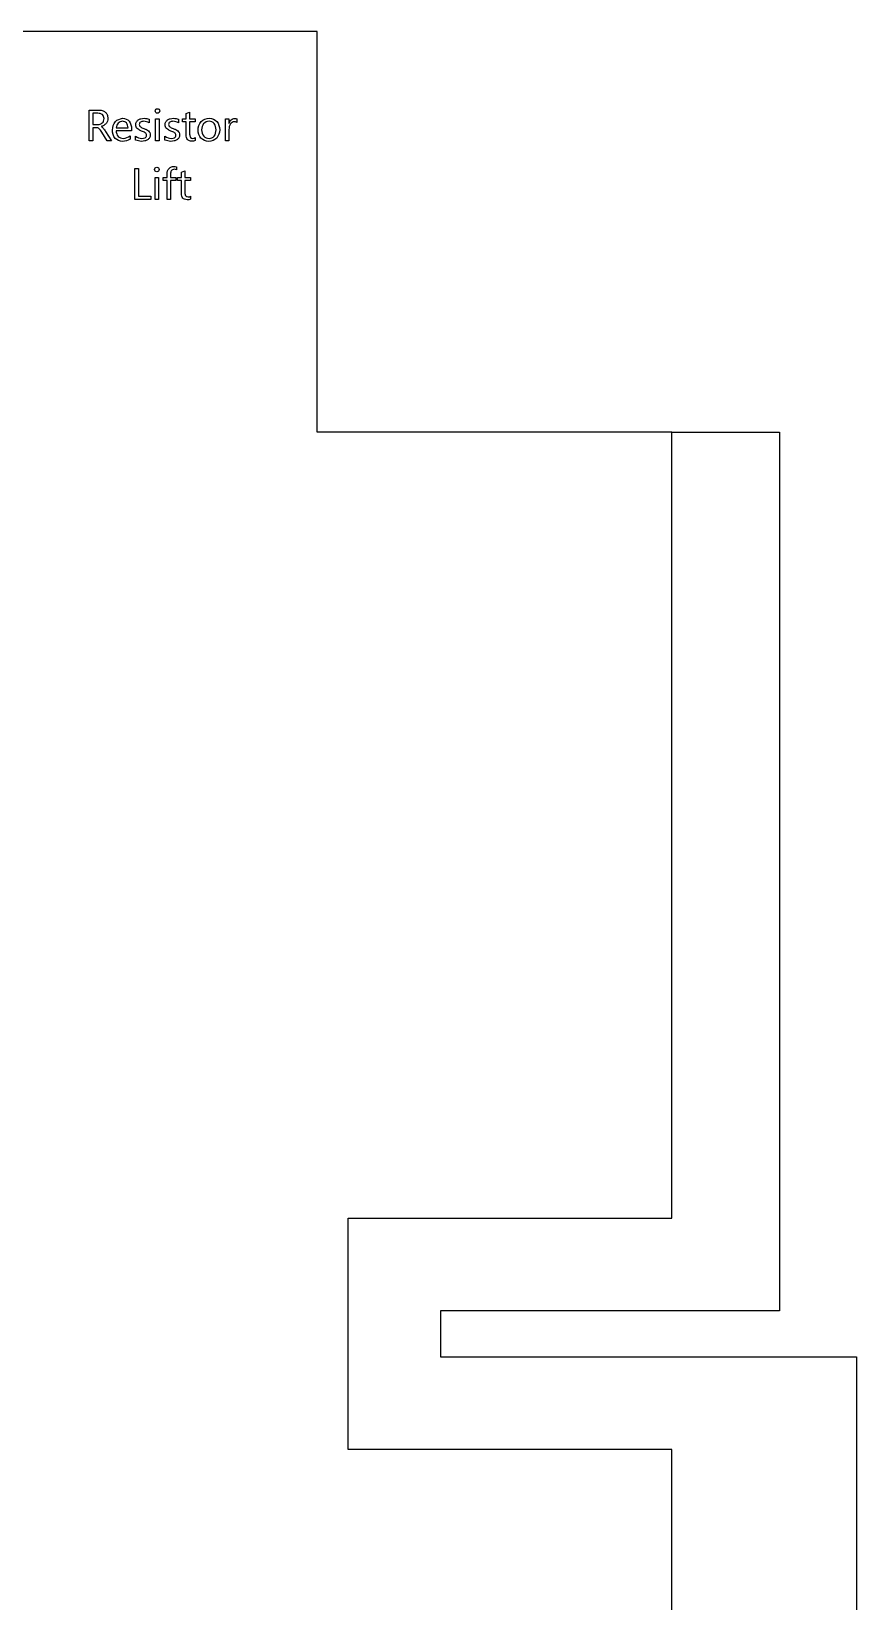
# Model space of a CAD drawing. Header units: millimetres. Extents: x 6 to 36, y -4.2 to 14.8.
# Drawn here: x 10.66 to 13.34, y 0.04 to 5.13 of the extents above; entities that cross this region are included whole.
import ezdxf

# ---------------------------------------------------------------- set-up
doc = ezdxf.new("R2010")
doc.units = ezdxf.units.MM
doc.layers.add('CUT', color=20, linetype='Continuous')
doc.layers.add('RASTER', color=100, linetype='Continuous')

msp = doc.modelspace()

# ---------------------------------------------------------------- linework, layer by layer
at = {"layer": 'CUT', "linetype": 'Continuous', "lineweight": 25}
for p, q in [((11.5863, 5.1348), (10.5863, 5.1348)), ((11.5863, 3.8348), (11.5863, 5.1348)), ((12.7363, 3.8348), (11.5863, 3.8348)), ((12.7363, 3.8348), (13.0863, 3.8348)), ((13.0863, 3.8348), (13.0863, 0.9848)), ((13.0863, 0.9848), (11.9863, 0.9848)), ((11.9863, 0.9848), (11.9863, 0.8348)), ((11.9863, 0.8348), (13.3363, 0.8348)), ((13.3363, 0.8348), (13.3363, -1.1652))]:
    msp.add_line(p, q, dxfattribs=at)
at = {"layer": 'RASTER', "linetype": 'Continuous', "lineweight": 25}
for p, q in [((10.847, 4.8797), (10.8768, 4.8797)), ((10.847, 4.7797), (10.847, 4.8797)), ((10.8747, 4.8692), (10.8587, 4.8692)), ((10.8587, 4.8692), (10.8587, 4.8329)), ((11.0413, 4.8496), (11.0413, 4.838)), ((11.0622, 4.7797), (11.0622, 4.8512)), ((11.0622, 4.8512), (11.0736, 4.8512)), ((11.0736, 4.8512), (11.0736, 4.7797)), ((11.1365, 4.8496), (11.1365, 4.838)), ((11.1488, 4.8512), (11.1611, 4.8512)), ((11.1488, 4.8414), (11.1488, 4.8512)), ((11.1611, 4.8414), (11.1488, 4.8414)), ((11.1611, 4.8686), (11.1725, 4.8723)), ((11.1611, 4.8512), (11.1611, 4.8686)), ((11.1611, 4.7991), (11.1611, 4.8414)), ((11.1725, 4.8723), (11.1725, 4.8512)), ((11.1725, 4.8512), (11.1905, 4.8512)), ((11.1725, 4.8414), (11.1725, 4.8012)), ((11.1905, 4.8414), (11.1725, 4.8414)), ((11.1905, 4.8512), (11.1905, 4.8414)), ((11.2883, 4.8512), (11.2998, 4.8512)), ((11.2883, 4.7797), (11.2883, 4.8512)), ((11.2998, 4.8512), (11.2998, 4.8364)), ((11.3256, 4.8514), (11.3256, 4.8396)), ((10.8587, 4.8329), (10.8746, 4.8329)), ((10.8587, 4.8223), (10.8587, 4.7797)), ((10.8683, 4.8223), (10.8587, 4.8223)), ((10.9047, 4.7797), (10.888, 4.8078)), ((10.8999, 4.8098), (10.9187, 4.7797)), ((10.9843, 4.8126), (10.9339, 4.8126)), ((10.934, 4.8223), (10.9726, 4.8223)), ((10.9793, 4.7956), (10.9793, 4.7849)), ((10.9843, 4.8186), (10.9843, 4.8126)), ((10.9972, 4.7823), (10.9972, 4.7946)), ((11.0924, 4.7823), (11.0924, 4.7946)), ((11.1905, 4.7902), (11.1905, 4.7804)), ((11.2998, 4.8162), (11.2998, 4.7797)), ((10.8587, 4.7797), (10.847, 4.7797)), ((10.9187, 4.7797), (10.9047, 4.7797)), ((11.0736, 4.7797), (11.0622, 4.7797)), ((11.2998, 4.7797), (11.2883, 4.7797)), ((10.9945, 4.6898), (11.0062, 4.6898)), ((10.9945, 4.5898), (10.9945, 4.6898)), ((11.0062, 4.6898), (11.0062, 4.6004)), ((11.1301, 4.6958), (11.1301, 4.6855)), ((11.0602, 4.5898), (11.0602, 4.6612)), ((11.0602, 4.6612), (11.0716, 4.6612)), ((11.0716, 4.6612), (11.0716, 4.5898)), ((11.0869, 4.6612), (11.0991, 4.6612)), ((11.0869, 4.6514), (11.0869, 4.6612)), ((11.0991, 4.6514), (11.0869, 4.6514)), ((11.0991, 4.6612), (11.0991, 4.6728)), ((11.0991, 4.5898), (11.0991, 4.6514)), ((11.1105, 4.6722), (11.1105, 4.6612)), ((11.1105, 4.6612), (11.1272, 4.6612)), ((11.1105, 4.6514), (11.1105, 4.5898)), ((11.1272, 4.6514), (11.1105, 4.6514)), ((11.1272, 4.6612), (11.1272, 4.6514)), ((11.1335, 4.6612), (11.1457, 4.6612)), ((11.1335, 4.6514), (11.1335, 4.6612)), ((11.1457, 4.6514), (11.1335, 4.6514)), ((11.1457, 4.6786), (11.1572, 4.6823)), ((11.1457, 4.6612), (11.1457, 4.6786)), ((11.1457, 4.6092), (11.1457, 4.6514)), ((11.1572, 4.6823), (11.1572, 4.6612)), ((11.1572, 4.6612), (11.1752, 4.6612)), ((11.1572, 4.6514), (11.1572, 4.6112)), ((11.1752, 4.6514), (11.1572, 4.6514)), ((11.1752, 4.6612), (11.1752, 4.6514)), ((11.0464, 4.5898), (10.9945, 4.5898)), ((11.0062, 4.6004), (11.0464, 4.6004)), ((11.0464, 4.6004), (11.0464, 4.5898)), ((11.0716, 4.5898), (11.0602, 4.5898)), ((11.1105, 4.5898), (11.0991, 4.5898)), ((11.1752, 4.6003), (11.1752, 4.5905)), ((12.7363, 1.2848), (12.7363, 3.8348)), ((12.7363, 3.8348), (13.0863, 3.8348)), ((13.0863, 3.8348), (13.0863, 0.9848)), ((11.6863, 1.2848), (12.7363, 1.2848)), ((11.6863, 0.5348), (11.6863, 1.2848)), ((13.0863, 0.9848), (11.9863, 0.9848)), ((11.9863, 0.9848), (11.9863, 0.8348)), ((11.9863, 0.8348), (13.3363, 0.8348)), ((13.3363, 0.8348), (13.3363, -1.1652)), ((12.7363, 0.5348), (11.6863, 0.5348)), ((12.7363, -3.8652), (12.7363, 0.5348))]:
    msp.add_line(p, q, dxfattribs=at)
for points in [[(10.8897, 4.8647), (10.8852, 4.8676), (10.8801, 4.869), (10.8747, 4.8692)], [(10.8768, 4.8797), (10.8809, 4.8796), (10.8849, 4.8791), (10.8889, 4.8781)], [(10.8889, 4.8781), (10.8924, 4.8769), (10.8956, 4.8753), (10.8985, 4.8731)], [(10.8892, 4.838), (10.8909, 4.8398), (10.8923, 4.8418), (10.8934, 4.8441)], [(10.8949, 4.8521), (10.8946, 4.8569), (10.8929, 4.8611), (10.8897, 4.8647)], [(10.8934, 4.8441), (10.8943, 4.8467), (10.8948, 4.8494), (10.8949, 4.8521)], [(10.8985, 4.8731), (10.9011, 4.8707), (10.9033, 4.8679), (10.9049, 4.8648)], [(10.9056, 4.8435), (10.9045, 4.8407), (10.903, 4.8381), (10.9012, 4.8357)], [(10.9049, 4.8648), (10.9063, 4.861), (10.9071, 4.8571), (10.9072, 4.8531)], [(10.9072, 4.8531), (10.9071, 4.8498), (10.9066, 4.8466), (10.9056, 4.8435)], [(10.922, 4.8152), (10.9226, 4.8251), (10.9257, 4.8342), (10.9315, 4.8423)], [(10.9315, 4.8423), (10.9381, 4.8484), (10.9459, 4.8519), (10.9549, 4.8528)], [(10.9547, 4.8432), (10.9495, 4.8427), (10.9449, 4.8408), (10.941, 4.8374)], [(10.9678, 4.8377), (10.9641, 4.8411), (10.9597, 4.8428), (10.9547, 4.8432)], [(10.9549, 4.8528), (10.9632, 4.8523), (10.9705, 4.8493), (10.9766, 4.8438)], [(10.9766, 4.8438), (10.9815, 4.8361), (10.9839, 4.8277), (10.9843, 4.8186)], [(10.9974, 4.8322), (10.9975, 4.8353), (10.9983, 4.8383), (10.9997, 4.8411)], [(10.9997, 4.8411), (11.0014, 4.8436), (11.0034, 4.8457), (11.0058, 4.8476)], [(11.0058, 4.8476), (11.0086, 4.8493), (11.0115, 4.8506), (11.0146, 4.8515)], [(11.013, 4.8404), (11.0118, 4.8395), (11.0109, 4.8385), (11.0101, 4.8372)], [(11.0174, 4.8425), (11.0158, 4.842), (11.0144, 4.8413), (11.013, 4.8404)], [(11.0146, 4.8515), (11.0179, 4.8523), (11.0213, 4.8527), (11.0247, 4.8528)], [(11.0232, 4.8432), (11.0212, 4.8432), (11.0193, 4.8429), (11.0174, 4.8425)], [(11.0413, 4.838), (11.0357, 4.8411), (11.0296, 4.8428), (11.0232, 4.8432)], [(11.0247, 4.8528), (11.0304, 4.8526), (11.036, 4.8516), (11.0413, 4.8496)], [(11.0606, 4.8767), (11.0608, 4.8787), (11.0615, 4.8805), (11.0628, 4.882)], [(11.0628, 4.8714), (11.0615, 4.8729), (11.0608, 4.8747), (11.0606, 4.8767)], [(11.0628, 4.882), (11.0643, 4.8833), (11.0661, 4.884), (11.068, 4.8841)], [(11.068, 4.8693), (11.0661, 4.8695), (11.0643, 4.8702), (11.0628, 4.8714)], [(11.068, 4.8841), (11.07, 4.884), (11.0718, 4.8833), (11.0734, 4.882)], [(11.0734, 4.8715), (11.0718, 4.8702), (11.07, 4.8695), (11.068, 4.8693)], [(11.0734, 4.882), (11.0747, 4.8805), (11.0754, 4.8787), (11.0756, 4.8767)], [(11.0756, 4.8767), (11.0754, 4.8747), (11.0746, 4.873), (11.0734, 4.8715)], [(11.0926, 4.8322), (11.0927, 4.8353), (11.0935, 4.8383), (11.0949, 4.8411)], [(11.0949, 4.8411), (11.0966, 4.8436), (11.0986, 4.8457), (11.101, 4.8476)], [(11.101, 4.8476), (11.1038, 4.8493), (11.1067, 4.8506), (11.1098, 4.8515)], [(11.1082, 4.8404), (11.107, 4.8395), (11.1061, 4.8385), (11.1053, 4.8372)], [(11.1126, 4.8425), (11.111, 4.842), (11.1095, 4.8413), (11.1082, 4.8404)], [(11.1098, 4.8515), (11.1131, 4.8523), (11.1165, 4.8527), (11.1199, 4.8528)], [(11.1184, 4.8432), (11.1164, 4.8432), (11.1145, 4.8429), (11.1126, 4.8425)], [(11.1365, 4.838), (11.1309, 4.8411), (11.1248, 4.8428), (11.1184, 4.8432)], [(11.1199, 4.8528), (11.1256, 4.8526), (11.1311, 4.8516), (11.1365, 4.8496)], [(11.1998, 4.8146), (11.2003, 4.825), (11.2034, 4.8344), (11.2096, 4.8427)], [(11.2096, 4.8427), (11.2173, 4.8489), (11.2262, 4.8522), (11.2362, 4.8528)], [(11.2353, 4.8432), (11.2286, 4.8427), (11.2228, 4.8402), (11.2179, 4.8357)], [(11.2524, 4.836), (11.2476, 4.8404), (11.2419, 4.8428), (11.2353, 4.8432)], [(11.2362, 4.8528), (11.2456, 4.8522), (11.2539, 4.849), (11.2611, 4.843)], [(11.2611, 4.843), (11.2667, 4.8348), (11.2696, 4.8257), (11.27, 4.8157)], [(11.3, 4.8364), (11.3017, 4.8409), (11.3042, 4.8448), (11.3075, 4.8482)], [(11.3169, 4.8419), (11.312, 4.8412), (11.3079, 4.8388), (11.3047, 4.835)], [(11.3075, 4.8482), (11.3109, 4.8506), (11.3146, 4.852), (11.3187, 4.8524)], [(11.3256, 4.8396), (11.3229, 4.8411), (11.32, 4.8418), (11.3169, 4.8419)], [(11.3187, 4.8524), (11.321, 4.8524), (11.3233, 4.8521), (11.3256, 4.8514)], [(10.8742, 4.8215), (10.8723, 4.822), (10.8703, 4.8222), (10.8683, 4.8223)], [(10.8791, 4.8189), (10.8776, 4.82), (10.8759, 4.8209), (10.8742, 4.8215)], [(10.8746, 4.8329), (10.8773, 4.833), (10.8801, 4.8334), (10.8827, 4.8342)], [(10.8835, 4.8144), (10.8822, 4.8161), (10.8807, 4.8176), (10.8791, 4.8189)], [(10.8827, 4.8342), (10.885, 4.8352), (10.8872, 4.8364), (10.8892, 4.838)], [(10.888, 4.8078), (10.8866, 4.8101), (10.8851, 4.8123), (10.8835, 4.8144)], [(10.8942, 4.8299), (10.8913, 4.8284), (10.8882, 4.8271), (10.885, 4.8262)], [(10.885, 4.8259), (10.8866, 4.8252), (10.888, 4.8243), (10.8894, 4.8234)], [(10.8894, 4.8234), (10.8907, 4.8223), (10.8918, 4.8212), (10.8929, 4.82)], [(10.8929, 4.82), (10.8941, 4.8186), (10.8952, 4.8171), (10.8962, 4.8156)], [(10.9012, 4.8357), (10.8991, 4.8335), (10.8968, 4.8316), (10.8942, 4.8299)], [(10.8962, 4.8156), (10.8975, 4.8137), (10.8987, 4.8117), (10.8999, 4.8098)], [(10.9306, 4.7878), (10.9252, 4.7961), (10.9224, 4.8052), (10.922, 4.8152)], [(10.9339, 4.8126), (10.9343, 4.8058), (10.9364, 4.7997), (10.9403, 4.7942)], [(10.941, 4.8374), (10.9374, 4.833), (10.9351, 4.8279), (10.934, 4.8223)], [(10.9403, 4.7942), (10.9452, 4.7902), (10.9508, 4.7881), (10.9571, 4.7877)], [(10.9571, 4.7877), (10.9652, 4.7884), (10.9726, 4.7911), (10.9793, 4.7956)], [(10.9726, 4.8223), (10.9723, 4.8279), (10.9708, 4.833), (10.9678, 4.8377)], [(10.9972, 4.7946), (11.0035, 4.7906), (11.0104, 4.7883), (11.0178, 4.7877)], [(10.9986, 4.825), (10.9979, 4.8273), (10.9975, 4.8297), (10.9974, 4.8322)], [(11.0022, 4.8195), (11.0007, 4.8212), (10.9995, 4.823), (10.9986, 4.825)], [(11.0082, 4.8152), (11.0061, 4.8164), (11.0041, 4.8179), (11.0022, 4.8195)], [(11.0166, 4.8114), (11.0137, 4.8126), (11.011, 4.8138), (11.0082, 4.8152)], [(11.0101, 4.8372), (11.0095, 4.836), (11.0092, 4.8346), (11.0091, 4.8332)], [(11.0091, 4.8332), (11.0092, 4.8315), (11.0095, 4.83), (11.0101, 4.8285)], [(11.0101, 4.8285), (11.0109, 4.8272), (11.0119, 4.8261), (11.0131, 4.8251)], [(11.0131, 4.8251), (11.0146, 4.8241), (11.0162, 4.8232), (11.0178, 4.8225)], [(11.0229, 4.8089), (11.0208, 4.8097), (11.0187, 4.8106), (11.0166, 4.8114)], [(11.0178, 4.8225), (11.0199, 4.8216), (11.022, 4.8208), (11.0242, 4.8199)], [(11.0281, 4.8061), (11.0265, 4.8072), (11.0247, 4.8081), (11.0229, 4.8089)], [(11.0242, 4.8199), (11.027, 4.8188), (11.0299, 4.8175), (11.0327, 4.8162)], [(11.0316, 4.8026), (11.0306, 4.8039), (11.0294, 4.8051), (11.0281, 4.8061)], [(11.0329, 4.7977), (11.0328, 4.7995), (11.0324, 4.8011), (11.0316, 4.8026)], [(11.0327, 4.8162), (11.035, 4.815), (11.0371, 4.8135), (11.0391, 4.8119)], [(11.0423, 4.7897), (11.0406, 4.7871), (11.0385, 4.785), (11.036, 4.7832)], [(11.0391, 4.8119), (11.0407, 4.8102), (11.0421, 4.8084), (11.0432, 4.8063)], [(11.0446, 4.7989), (11.0444, 4.7956), (11.0437, 4.7926), (11.0423, 4.7897)], [(11.0432, 4.8063), (11.0441, 4.8039), (11.0445, 4.8014), (11.0446, 4.7989)], [(11.0924, 4.7946), (11.0987, 4.7906), (11.1056, 4.7883), (11.113, 4.7877)], [(11.0938, 4.825), (11.093, 4.8273), (11.0926, 4.8297), (11.0926, 4.8322)], [(11.0974, 4.8195), (11.0959, 4.8212), (11.0947, 4.823), (11.0938, 4.825)], [(11.1034, 4.8152), (11.1013, 4.8164), (11.0993, 4.8179), (11.0974, 4.8195)], [(11.1118, 4.8114), (11.1089, 4.8126), (11.1061, 4.8138), (11.1034, 4.8152)], [(11.1053, 4.8372), (11.1047, 4.836), (11.1044, 4.8346), (11.1043, 4.8332)], [(11.1043, 4.8332), (11.1043, 4.8315), (11.1047, 4.83), (11.1053, 4.8285)], [(11.1053, 4.8285), (11.1061, 4.8272), (11.1071, 4.8261), (11.1083, 4.8251)], [(11.1083, 4.8251), (11.1098, 4.8241), (11.1113, 4.8232), (11.113, 4.8225)], [(11.1181, 4.8089), (11.116, 4.8097), (11.1139, 4.8106), (11.1118, 4.8114)], [(11.113, 4.8225), (11.1151, 4.8216), (11.1172, 4.8208), (11.1194, 4.8199)], [(11.1233, 4.8061), (11.1216, 4.8072), (11.1199, 4.8081), (11.1181, 4.8089)], [(11.1194, 4.8199), (11.1222, 4.8188), (11.1251, 4.8175), (11.1279, 4.8162)], [(11.1268, 4.8026), (11.1258, 4.8039), (11.1246, 4.8051), (11.1233, 4.8061)], [(11.1281, 4.7977), (11.128, 4.7995), (11.1276, 4.8011), (11.1268, 4.8026)], [(11.1279, 4.8162), (11.1301, 4.815), (11.1323, 4.8135), (11.1343, 4.8119)], [(11.1374, 4.7897), (11.1357, 4.7871), (11.1337, 4.785), (11.1312, 4.7832)], [(11.1343, 4.8119), (11.1359, 4.8102), (11.1373, 4.8084), (11.1384, 4.8063)], [(11.1398, 4.7989), (11.1396, 4.7956), (11.1389, 4.7926), (11.1374, 4.7897)], [(11.1384, 4.8063), (11.1392, 4.8039), (11.1397, 4.8014), (11.1398, 4.7989)], [(11.1725, 4.8012), (11.1725, 4.7975), (11.1732, 4.7941), (11.1749, 4.7909)], [(11.1749, 4.7909), (11.1772, 4.7889), (11.18, 4.788), (11.183, 4.7878)], [(11.183, 4.7878), (11.1857, 4.788), (11.1882, 4.7888), (11.1905, 4.7902)], [(11.2092, 4.7881), (11.2034, 4.796), (11.2003, 4.8048), (11.1998, 4.8146)], [(11.2345, 4.7781), (11.225, 4.7787), (11.2165, 4.782), (11.2092, 4.7881)], [(11.2179, 4.8357), (11.2138, 4.8294), (11.2118, 4.8225), (11.2115, 4.815)], [(11.2115, 4.815), (11.2118, 4.8077), (11.2139, 4.801), (11.218, 4.795)], [(11.218, 4.795), (11.2229, 4.7906), (11.2287, 4.7882), (11.2353, 4.7877)], [(11.2604, 4.7884), (11.2529, 4.7821), (11.2442, 4.7788), (11.2345, 4.7781)], [(11.2353, 4.7877), (11.2419, 4.7881), (11.2476, 4.7905), (11.2524, 4.7949)], [(11.2583, 4.8153), (11.2581, 4.8227), (11.2562, 4.8296), (11.2524, 4.836)], [(11.2524, 4.7949), (11.2562, 4.8011), (11.2581, 4.808), (11.2583, 4.8153)], [(11.27, 4.8157), (11.2695, 4.8057), (11.2663, 4.7965), (11.2604, 4.7884)], [(11.3047, 4.835), (11.3015, 4.8291), (11.3, 4.8228), (11.2998, 4.8162)], [(10.9544, 4.7781), (10.9454, 4.7787), (10.9374, 4.7819), (10.9306, 4.7878)], [(10.9793, 4.7849), (10.9716, 4.7806), (10.9633, 4.7784), (10.9544, 4.7781)], [(11.0164, 4.7781), (11.0097, 4.7783), (11.0033, 4.7797), (10.9972, 4.7823)], [(11.027, 4.7793), (11.0235, 4.7786), (11.0199, 4.7782), (11.0164, 4.7781)], [(11.036, 4.7832), (11.0332, 4.7815), (11.0302, 4.7802), (11.027, 4.7793)], [(11.1115, 4.7781), (11.1049, 4.7783), (11.0985, 4.7797), (11.0924, 4.7823)], [(11.1222, 4.7793), (11.1187, 4.7786), (11.1151, 4.7782), (11.1115, 4.7781)], [(11.1312, 4.7832), (11.1284, 4.7815), (11.1254, 4.7802), (11.1222, 4.7793)], [(11.1905, 4.7804), (11.1871, 4.779), (11.1835, 4.7783), (11.1798, 4.7782)], [(11.0586, 4.6867), (11.0588, 4.6887), (11.0595, 4.6905), (11.0608, 4.6921)], [(11.0608, 4.6814), (11.0595, 4.683), (11.0588, 4.6847), (11.0586, 4.6867)], [(11.0608, 4.6921), (11.0623, 4.6933), (11.0641, 4.694), (11.066, 4.6942)], [(11.066, 4.6942), (11.068, 4.694), (11.0698, 4.6933), (11.0714, 4.6921)], [(11.0714, 4.6921), (11.0727, 4.6905), (11.0734, 4.6887), (11.0736, 4.6867)], [(11.0736, 4.6867), (11.0734, 4.6847), (11.0727, 4.683), (11.0714, 4.6815)], [(11.0991, 4.6728), (11.0995, 4.6794), (11.1016, 4.6853), (11.1056, 4.6905)], [(11.1056, 4.6905), (11.1103, 4.6944), (11.1157, 4.6965), (11.1218, 4.697)], [(11.1218, 4.697), (11.1246, 4.697), (11.1274, 4.6966), (11.1301, 4.6958)], [(11.1301, 4.6855), (11.1276, 4.6866), (11.1251, 4.6872), (11.1225, 4.6874)], [(11.066, 4.6793), (11.0641, 4.6795), (11.0623, 4.6802), (11.0608, 4.6814)], [(11.0714, 4.6815), (11.0698, 4.6802), (11.068, 4.6795), (11.066, 4.6793)], [(11.1572, 4.6112), (11.1572, 4.6076), (11.1579, 4.6041), (11.1596, 4.6009)], [(11.1596, 4.6009), (11.1619, 4.599), (11.1646, 4.598), (11.1677, 4.5979)], [(11.1752, 4.5905), (11.1718, 4.5891), (11.1682, 4.5884), (11.1645, 4.5883)], [(11.1677, 4.5979), (11.1704, 4.5981), (11.1729, 4.5988), (11.1752, 4.6003)]]:
    msp.add_open_spline(points, degree=3, dxfattribs=at)
for points in [[(11.0178, 4.7877), (11.0216, 4.7878), (11.0253, 4.7878), (11.0306, 4.7909), (11.0318, 4.7943), (11.0329, 4.7977)], [(11.113, 4.7877), (11.1168, 4.7878), (11.1205, 4.7878), (11.1258, 4.7909), (11.127, 4.7943), (11.1281, 4.7977)], [(11.1798, 4.7782), (11.1741, 4.7793), (11.1684, 4.7803), (11.1623, 4.7874), (11.1617, 4.7933), (11.1611, 4.7991)], [(11.1225, 4.6874), (11.1186, 4.6864), (11.1148, 4.6855), (11.111, 4.6803), (11.1107, 4.6762), (11.1105, 4.6722)], [(11.1645, 4.5883), (11.1588, 4.5893), (11.1531, 4.5904), (11.147, 4.5975), (11.1464, 4.6033), (11.1457, 4.6092)]]:
    msp.add_open_spline(points, degree=3, knots=[0, 0, 0, 0, 0.5, 0.5, 1, 1, 1, 1], dxfattribs=at)

doc.saveas('drawing.dxf')
